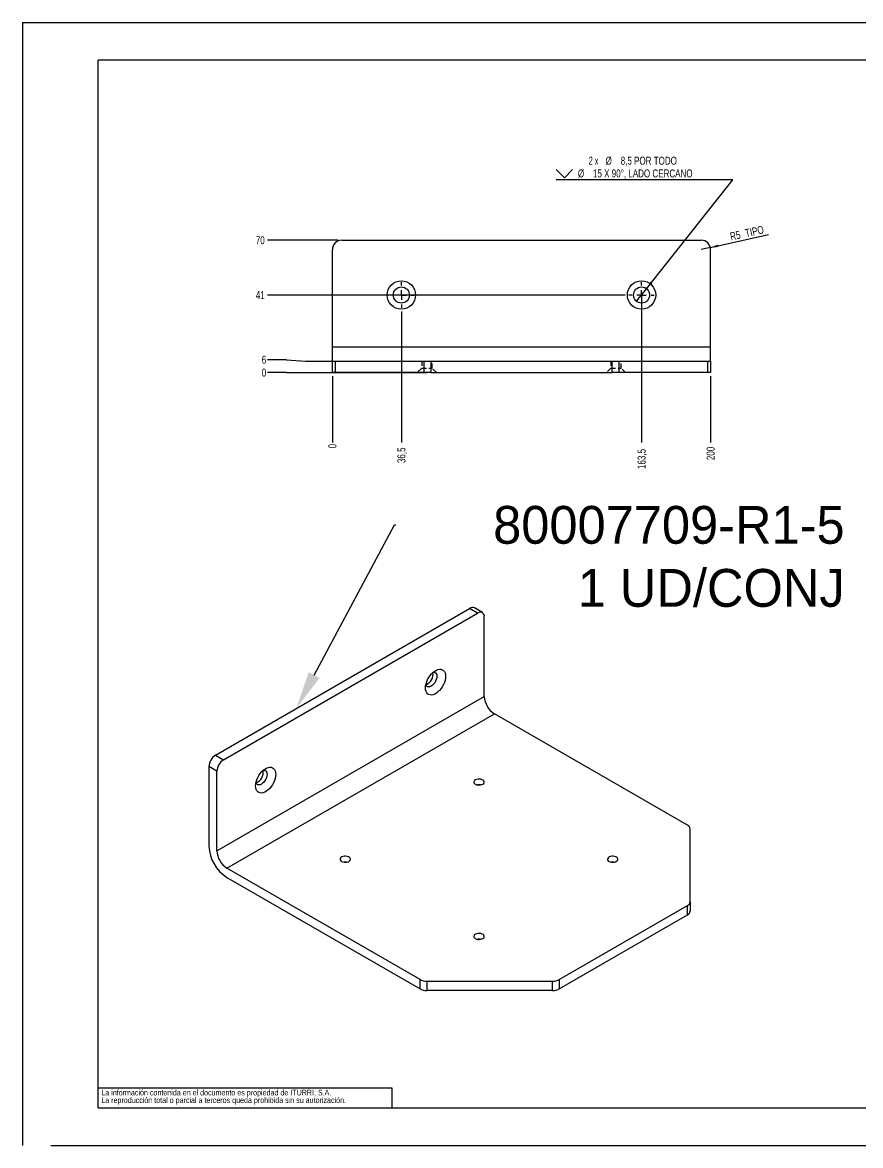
# Model space of a CAD drawing. Extents: x 0 to 793, y 0 to 319.
# Drawn here: x 0 to 221.6, y 0 to 297 of the extents above; entities that cross this region are included whole.
import ezdxf
from ezdxf import colors
from ezdxf.entities.mleader import LeaderData, LeaderLine
from ezdxf.math import Vec2, Vec3

# ---------------------------------------------------------------- set-up
doc = ezdxf.new("R2010")
doc.units = 0
doc.linetypes.add('SLD-CONTINUA', pattern=[0])
doc.linetypes.add('SLD-DISCONTINUA', pattern=[1.905, 1.27, -0.635])
doc.layers.get('0').update_dxf_attribs({"linetype": 'CONTINUOUS'})
doc.layers.add('FORMATO', color=7, linetype='SLD-CONTINUA')
doc.layers.add('SLD-0', color=179, linetype='SLD-CONTINUA')
doc.styles.add('SLDTEXTSTYLE1', font='TXT', dxfattribs={"width": 0.75})
doc.styles.add('SLDTEXTSTYLE2', font='TXT', dxfattribs={"width": 0.666667})
doc.dimstyles.new('SLDDIMSTYLE0', dxfattribs={"dimtxt": 2.116667, "dimasz": 2.116667, "dimexe": 0, "dimexo": 0.0625, "dimgap": 0.529167, "dimtad": 0, "dimtih": 1, "dimtoh": 1, "dimdec": 0, "dimlfac": 2, "dimrnd": 1e-09, "dimdsep": 46, "dimtxsty": 'SLDTEXTSTYLE1', "dimblk1": 'NONE', "dimblk2": 'NONE', "dimsah": 1, "dimcen": 0.09, "dimadec": 0, "dimazin": 0, "dimtfac": 1, "dimtdec": 0, "dimtofl": 0, "dimtmove": 0, "dimatfit": 3, "dimldrblk": 'NONE', "dimfxl": 0, "dimtolj": 1, "dimtzin": 12, "dimarcsym": 0})
doc.dimstyles.new('SLDDIMSTYLE1', dxfattribs={"dimtxt": 2.116667, "dimasz": 2.116667, "dimexe": 0, "dimexo": 0.0625, "dimgap": 0.529167, "dimtad": 0, "dimtih": 1, "dimtoh": 1, "dimdec": 1, "dimlfac": 2, "dimrnd": 1e-09, "dimzin": 12, "dimdsep": 46, "dimtxsty": 'SLDTEXTSTYLE1', "dimblk1": 'NONE', "dimblk2": 'NONE', "dimsah": 1, "dimcen": 0.09, "dimadec": 0, "dimazin": 0, "dimtfac": 1, "dimtdec": 1, "dimtofl": 0, "dimtmove": 0, "dimatfit": 3, "dimldrblk": 'NONE', "dimfxl": 0, "dimtolj": 1, "dimtzin": 12, "dimarcsym": 0})
doc.dimstyles.new('SLDDIMSTYLE2', dxfattribs={"dimtxt": 2.116667, "dimasz": 2.116667, "dimexe": 0, "dimexo": 0.0625, "dimgap": 0.529167, "dimtad": 1, "dimdec": 1, "dimlfac": 2, "dimrnd": 1e-09, "dimzin": 12, "dimdsep": 46, "dimtxsty": 'SLDTEXTSTYLE1', "dimsah": 1, "dimcen": 0, "dimadec": 0, "dimazin": 0, "dimtfac": 1, "dimtdec": 1, "dimtofl": 0, "dimtmove": 0, "dimatfit": 3, "dimfxl": 0, "dimtolj": 1, "dimtzin": 12, "dimarcsym": 0})
doc.dimstyles.new('SLDDIMSTYLE3', dxfattribs={"dimtxt": 2.116667, "dimasz": 2.116667, "dimexe": 0, "dimexo": 0.0625, "dimgap": 0.529167, "dimtad": 0, "dimtih": 1, "dimtoh": 1, "dimdec": 1, "dimlfac": 2, "dimrnd": 1e-09, "dimzin": 12, "dimdsep": 46, "dimtxsty": 'SLDTEXTSTYLE1', "dimblk1": 'NONE', "dimsah": 1, "dimcen": 0, "dimadec": 0, "dimazin": 0, "dimtfac": 1, "dimtdec": 1, "dimtmove": 0, "dimatfit": 3, "dimldrblk": 'NONE', "dimfxl": 0, "dimtolj": 1, "dimtzin": 12, "dimarcsym": 0})

# ---------------------------------------------------------------- blocks, each defined once
blk = doc.blocks.new('SW_NOTE_4')
at = {"layer": 'SLD-0', "color": 0, "char_height": 1.5, "attachment_point": 1, "style": 'SLDTEXTSTYLE1'}
for s, insert in [('La información contenida en el documento es propiedad de ITURRI, S.A.', (0, 1.93)), ('La reproducción total o parcial a terceros queda prohibida sin su autorización.', (0, -0.07))]:
    blk.add_mtext(s, dxfattribs=dict(at, insert=insert))
blk = doc.blocks.new('SW_NOTE_8')
at = {"layer": 'SLD-0', "color": 0, "char_height": 1.5, "attachment_point": 1, "style": 'SLDTEXTSTYLE1'}
for s, insert in [('La información contenida en el documento es propiedad de ITURRI, S.A.', (0, 1.93)), ('La reproducción total o parcial a terceros queda prohibida sin su autorización.', (0, -0.07))]:
    blk.add_mtext(s, dxfattribs=dict(at, insert=insert))
blk = doc.blocks.new('_D')
at = {"layer": 'FORMATO', "color": 7}
for p, q in [((69.82, 204.42), (64.82, 204.42)), ((69.82, 204.42), (74.82, 204.42)), ((74.82, 204.42), (106.97, 204.42))]:
    blk.add_line(p, q, dxfattribs=at)
at = {"layer": 'FORMATO', "color": 7, "insert": (63.26, 205.47), "char_height": 2.12, "attachment_point": 1, "style": 'SLDTEXTSTYLE1'}
blk.add_mtext('0', dxfattribs=at)
blk = doc.blocks.new('_NONE')
blk = doc.blocks.new('_D_1')
at = {"layer": 'FORMATO', "color": 7}
for p, q in [((69.82, 207.82), (64.82, 207.82)), ((69.82, 207.82), (74.82, 207.42)), ((74.82, 207.42), (106.97, 207.42))]:
    blk.add_line(p, q, dxfattribs=at)
at = {"layer": 'FORMATO', "color": 7, "insert": (63.26, 208.87), "char_height": 2.12, "attachment_point": 1, "style": 'SLDTEXTSTYLE1'}
blk.add_mtext('6', dxfattribs=at)
blk = doc.blocks.new('_D_2')
at = {"layer": 'FORMATO', "color": 7}
blk.add_line((159.31, 224.92), (64.82, 224.92), dxfattribs=at)
at = {"layer": 'FORMATO', "color": 7, "insert": (61.69, 225.97), "char_height": 2.117, "attachment_point": 1, "style": 'SLDTEXTSTYLE1'}
blk.add_mtext('41', dxfattribs=at)
blk = doc.blocks.new('_D_3')
at = {"layer": 'FORMATO', "color": 7}
blk.add_line((83.43, 239.42), (64.82, 239.42), dxfattribs=at)
at = {"layer": 'FORMATO', "color": 7, "insert": (61.69, 240.47), "char_height": 2.117, "attachment_point": 1, "style": 'SLDTEXTSTYLE1'}
blk.add_mtext('70', dxfattribs=at)
blk = doc.blocks.new('_D_4')
at = {"layer": 'FORMATO', "color": 7}
blk.add_line((81.93, 203.42), (81.93, 185.94), dxfattribs=at)
at = {"layer": 'FORMATO', "color": 7, "insert": (80.88, 184.37), "char_height": 2.12, "attachment_point": 1, "rotation": 90, "style": 'SLDTEXTSTYLE1'}
blk.add_mtext('0', dxfattribs=at)
blk = doc.blocks.new('_D_5')
at = {"layer": 'FORMATO', "color": 7}
blk.add_line((100.18, 220.55), (100.18, 185.94), dxfattribs=at)
at = {"layer": 'FORMATO', "color": 7, "insert": (99.13, 180.47), "char_height": 2.117, "attachment_point": 1, "rotation": 90, "style": 'SLDTEXTSTYLE1'}
blk.add_mtext('36,5', dxfattribs=at)
blk = doc.blocks.new('_D_6')
at = {"layer": 'FORMATO', "color": 7}
blk.add_line((163.68, 223.92), (163.68, 185.94), dxfattribs=at)
at = {"layer": 'FORMATO', "color": 7, "insert": (162.63, 178.9), "char_height": 2.117, "attachment_point": 1, "rotation": 90, "style": 'SLDTEXTSTYLE1'}
blk.add_mtext('163,5', dxfattribs=at)
blk = doc.blocks.new('_D_7')
at = {"layer": 'FORMATO', "color": 7}
blk.add_line((181.93, 203.42), (181.93, 185.94), dxfattribs=at)
at = {"layer": 'FORMATO', "color": 7, "insert": (180.88, 181.25), "char_height": 2.117, "attachment_point": 1, "rotation": 90, "style": 'SLDTEXTSTYLE1'}
blk.add_mtext('200', dxfattribs=at)
blk = doc.blocks.new('_D_8')
at = {"layer": 'FORMATO', "color": 7}
for q in [(197.27, 240.9), (179.43, 236.92)]:
    blk.add_line((181.87, 237.47), q, dxfattribs=at)
blk.add_solid([(181.87, 237.47), (184.01, 237.61), (183.87, 238.25)], dxfattribs=at)
at = {"layer": 'FORMATO', "color": 7, "char_height": 2.117, "attachment_point": 1, "rotation": 12.5647, "style": 'SLDTEXTSTYLE1'}
for s, insert in [('R5', (186.9, 241.37)), ('TIPO', (190.87, 242.26))]:
    blk.add_mtext(s, dxfattribs=dict(at, insert=insert))
blk = doc.blocks.new('SW_SYMBOL_HOLE_SINK')
at = {"layer": 'FORMATO', "color": 0}
for p, q in [((0, 875), (800, 75)), ((800, 75), (1600, 875))]:
    blk.add_line(p, q, dxfattribs=at)
blk = doc.blocks.new('_D_9')
at = {"layer": 'FORMATO'}
for p, q in [((187.81, 255.41), (141.14, 255.41)), ((165, 226.59), (187.81, 255.41)), ((162.36, 223.26), (165, 226.59))]:
    blk.add_line(p, q, dxfattribs=at)
blk.add_solid([(165, 226.59), (166.57, 228.05), (166.06, 228.45)], dxfattribs=at)
at = {"layer": 'FORMATO', "xscale": 0.0027037109375, "yscale": 0.0027037109375, "zscale": 0.0027037109375}
blk.add_blockref('SW_SYMBOL_HOLE_SINK', (141.14, 255.71), dxfattribs=at)
at = {"layer": 'FORMATO', "attachment_point": 1}
for s, insert, char_height, style in [('2 x', (149.69, 261.5), 2.117, 'SLDTEXTSTYLE2'), ('%%c', (154.17, 261.5), 2.117, 'SLDTEXTSTYLE1'), ('8,5 POR TODO', (158.16, 261.5), 2.1167, 'SLDTEXTSTYLE1'), ('%%c', (146.85, 258.14), 2.117, 'SLDTEXTSTYLE1'), ('15 X 90°, LADO CERCANO', (150.84, 258.14), 2.1167, 'SLDTEXTSTYLE1')]:
    blk.add_mtext(s, dxfattribs=dict(at, insert=insert, char_height=char_height, style=style))
blk = doc.blocks.new('SW_CENTERMARKSYMBOL_0')
at = {"layer": 'FORMATO', "color": 0}
for p, q in [((0, 2.5), (0, 3.375)), ((-2.5, 0), (-3.375, 0)), ((0, 0), (-1.25, 0)), ((0, 0), (0, 1.25)), ((0, 0), (0, -1.25)), ((0, 0), (1.25, 0)), ((2.5, 0), (3.375, 0)), ((0, -2.5), (0, -3.375))]:
    blk.add_line(p, q, dxfattribs=at)
blk = doc.blocks.new('SW_CENTERMARKSYMBOL_1')
at = {"layer": 'FORMATO', "color": 0}
for p, q in [((0, 2.5), (0, 3.375)), ((-2.5, 0), (-3.375, 0)), ((0, 0), (-1.25, 0)), ((0, 0), (0, 1.25)), ((0, 0), (0, -1.25)), ((0, 0), (1.25, 0)), ((2.5, 0), (3.375, 0)), ((0, -2.5), (0, -3.375))]:
    blk.add_line(p, q, dxfattribs=at)

msp = doc.modelspace()

# ---------------------------------------------------------------- linework, layer by layer
at = {"color": 7, "linetype": 'SLD-CONTINUA'}
for p, q in [((0, 297), (420, 297)), ((0, 297), (0, -0.001)), ((410, 287), (20, 287)), ((20, 10), (20, 287)), ((84.43, 239.425), (179.43, 239.425)), ((81.93, 211.175), (81.93, 236.925)), ((181.93, 211.175), (181.93, 236.925)), ((81.93, 211.175), (181.93, 211.175)), ((81.93, 207.425), (81.93, 211.175)), ((181.93, 207.425), (181.93, 211.175)), ((81.93, 204.425), (81.93, 207.425)), ((81.93, 207.425), (82.663, 207.425)), ((82.663, 207.425), (82.663, 204.425)), ((82.663, 207.425), (106.198, 207.425)), ((106.198, 204.425), (106.198, 207.425)), ((106.198, 207.425), (107.966, 207.425)), ((107.966, 207.425), (107.966, 204.425)), ((107.966, 207.425), (155.895, 207.425)), ((155.895, 204.425), (155.895, 207.425)), ((155.895, 207.425), (157.663, 207.425)), ((157.663, 207.425), (157.663, 204.425)), ((157.663, 207.425), (181.198, 207.425)), ((181.198, 204.425), (181.198, 207.425)), ((181.198, 207.425), (181.93, 207.425)), ((181.93, 207.425), (181.93, 204.425)), ((82.663, 204.425), (81.93, 204.425)), ((106.198, 204.425), (82.663, 204.425)), ((107.966, 204.425), (106.198, 204.425)), ((107.966, 204.425), (155.895, 204.425)), ((157.663, 204.425), (155.895, 204.425)), ((181.198, 204.425), (157.663, 204.425)), ((181.93, 204.425), (181.198, 204.425)), ((51.047, 103.268), (118.222, 142.047)), ((53.168, 102.043), (120.344, 140.823)), ((120.344, 140.823), (118.222, 142.047)), ((121.593, 140.946), (119.472, 142.171)), ((122.111, 118.776), (122.111, 139.802)), ((51.401, 77.955), (122.111, 118.776)), ((54.052, 73.363), (124.763, 114.183)), ((175.826, 84.705), (124.763, 114.183)), ((51.047, 103.268), (53.168, 102.043)), ((49.279, 100.206), (49.279, 79.18)), ((51.401, 98.981), (49.279, 100.206)), ((51.401, 77.955), (51.401, 98.981)), ((176.559, 64.47), (176.559, 83.684)), ((105.116, 43.884), (54.052, 73.363)), ((54.052, 70.913), (105.116, 41.435)), ((141.935, 43.884), (175.826, 63.449)), ((175.826, 60.999), (175.826, 63.449)), ((176.559, 64.47), (176.559, 62.02)), ((141.935, 41.435), (175.826, 60.999)), ((105.116, 41.435), (105.116, 43.884)), ((106.883, 43.462), (140.168, 43.462)), ((106.883, 43.462), (106.883, 41.012)), ((140.168, 41.012), (140.168, 43.462)), ((141.935, 43.884), (141.935, 41.435)), ((140.168, 41.012), (106.883, 41.012)), ((20, 10), (410, 10)), ((7.531, 0), (420, 0))]:
    msp.add_line(p, q, dxfattribs=at)
at = {"color": 7, "linetype": 'SLD-DISCONTINUA'}
for p, q in [((81.93, 211.175), (181.93, 211.175)), ((105.555, 205.55), (104.43, 204.425)), ((105.555, 207.425), (105.555, 205.55)), ((105.555, 205.55), (108.305, 205.55)), ((108.305, 205.55), (108.305, 207.425)), ((109.43, 204.425), (108.305, 205.55)), ((155.555, 205.55), (154.43, 204.425)), ((155.555, 207.425), (155.555, 205.55)), ((155.555, 205.55), (158.305, 205.55)), ((158.305, 205.55), (158.305, 207.425)), ((159.43, 204.425), (158.305, 205.55))]:
    msp.add_line(p, q, dxfattribs=at)
at = {"color": 7, "linetype": 'SLD-CONTINUA', "flags": 128}
for points in [[(106.555, 121.023), (106.591, 121.548), (106.699, 122.1), (106.875, 122.665), (107.114, 123.226), (107.411, 123.77), (107.756, 124.28), (108.141, 124.743), (108.556, 125.146), (108.988, 125.479), (109.426, 125.731), (109.858, 125.898), (110.272, 125.972), (110.657, 125.954), (111.003, 125.843), (111.299, 125.642), (111.539, 125.357), (111.715, 124.996), (111.822, 124.567), (111.858, 124.084), (111.822, 123.559), (111.715, 123.007), (111.539, 122.442), (111.299, 121.881), (111.003, 121.337), (110.657, 120.827), (110.272, 120.364), (109.858, 119.961), (109.426, 119.628), (108.988, 119.375), (108.556, 119.209), (108.141, 119.134), (107.756, 119.153), (107.411, 119.264), (107.114, 119.465), (106.875, 119.75), (106.699, 120.111), (106.591, 120.54), (106.555, 121.023)], [(108.549, 125.14), (108.71, 125.156), (108.994, 125.114), (109.232, 124.977), (109.411, 124.751), (109.523, 124.449), (109.56, 124.084), (109.523, 123.676), (109.411, 123.245), (109.232, 122.813), (108.994, 122.401), (108.71, 122.03), (108.392, 121.718), (108.058, 121.482), (107.723, 121.332), (107.406, 121.277), (107.121, 121.319), (106.883, 121.457), (106.704, 121.682), (106.638, 121.829)], [(61.654, 95.102), (61.69, 95.627), (61.797, 96.179), (61.973, 96.744), (62.213, 97.305), (62.509, 97.849), (62.855, 98.359), (63.24, 98.822), (63.654, 99.225), (64.086, 99.558), (64.524, 99.81), (64.956, 99.977), (65.371, 100.052), (65.756, 100.033), (66.101, 99.922), (66.398, 99.721), (66.637, 99.436), (66.813, 99.075), (66.921, 98.646), (66.957, 98.163), (66.921, 97.638), (66.813, 97.086), (66.637, 96.521), (66.398, 95.96), (66.101, 95.416), (65.756, 94.906), (65.371, 94.443), (64.956, 94.04), (64.524, 93.707), (64.086, 93.455), (63.654, 93.288), (63.24, 93.213), (62.855, 93.232), (62.509, 93.343), (62.213, 93.544), (61.973, 93.829), (61.797, 94.19), (61.69, 94.619), (61.654, 95.102)], [(63.648, 99.219), (63.808, 99.236), (64.093, 99.193), (64.331, 99.056), (64.51, 98.83), (64.621, 98.528), (64.659, 98.163), (64.621, 97.755), (64.51, 97.325), (64.331, 96.892), (64.093, 96.48), (63.808, 96.109), (63.491, 95.797), (63.156, 95.561), (62.822, 95.411), (62.504, 95.356), (62.219, 95.398), (61.982, 95.536), (61.803, 95.761), (61.736, 95.908)], [(119.725, 95.559), (120.023, 95.428), (120.372, 95.349), (120.744, 95.327), (121.113, 95.363), (121.451, 95.456), (121.733, 95.598), (121.939, 95.779), (122.052, 95.985), (122.065, 96.201), (121.976, 96.411), (121.793, 96.6), (121.528, 96.752), (121.202, 96.858), (120.838, 96.91), (120.463, 96.902), (120.107, 96.837), (119.793, 96.718), (119.547, 96.555), (119.387, 96.36), (119.323, 96.147), (119.361, 95.932), (119.499, 95.731), (119.725, 95.559)], [(84.37, 75.148), (84.668, 75.018), (85.016, 74.939), (85.389, 74.916), (85.758, 74.953), (86.096, 75.046), (86.378, 75.188), (86.584, 75.369), (86.697, 75.575), (86.71, 75.791), (86.621, 76.001), (86.437, 76.189), (86.173, 76.342), (85.846, 76.448), (85.482, 76.499), (85.108, 76.492), (84.751, 76.427), (84.438, 76.308), (84.192, 76.145), (84.031, 75.95), (83.968, 75.737), (84.006, 75.522), (84.143, 75.321), (84.37, 75.148)], [(155.08, 75.148), (155.379, 75.018), (155.727, 74.939), (156.099, 74.916), (156.468, 74.953), (156.807, 75.046), (157.089, 75.188), (157.294, 75.369), (157.407, 75.575), (157.42, 75.791), (157.332, 76.001), (157.148, 76.189), (156.883, 76.342), (156.557, 76.448), (156.193, 76.499), (155.819, 76.492), (155.462, 76.427), (155.149, 76.308), (154.903, 76.145), (154.742, 75.95), (154.678, 75.737), (154.717, 75.522), (154.854, 75.321), (155.08, 75.148)], [(119.725, 54.738), (120.023, 54.608), (120.372, 54.528), (120.744, 54.506), (121.113, 54.543), (121.451, 54.636), (121.733, 54.778), (121.939, 54.959), (122.052, 55.165), (122.065, 55.381), (121.976, 55.591), (121.793, 55.779), (121.528, 55.932), (121.202, 56.038), (120.838, 56.089), (120.463, 56.082), (120.107, 56.016), (119.793, 55.898), (119.547, 55.735), (119.387, 55.54), (119.323, 55.327), (119.361, 55.112), (119.499, 54.91), (119.725, 54.738)]]:
    msp.add_lwpolyline(points, dxfattribs=at)
at = {"color": 7, "linetype": 'SLD-CONTINUA'}
for centre, radius in [((100.18, 224.925), 3.75), ((100.18, 224.925), 2.125), ((163.68, 224.925), 3.75), ((163.68, 224.925), 2.125)]:
    msp.add_circle(centre, radius, dxfattribs=at)
for centre, radius, start, end in [((84.43, 236.925), 2.5, 90, 180), ((179.43, 236.925), 2.5, 0, 90), ((118.955, 141.025), 1.257, 65.69293, 125.61746), ((121.034, 139.976), 1.092, 350.78602, 129.20317), ((105.697, 124.579), 2.873, 288.8794, 11.12598), ((127.844, 119.024), 5.738, 182.4763, 237.52367), ((53.117, 100.031), 3.842, 122.6055, 177.39445), ((55.239, 98.807), 3.842, 122.6055, 177.39445), ((60.796, 98.659), 2.873, 288.87937, 11.12597), ((120.697, 93.037), 2.346, 81.08193, 98.91771), ((175.307, 83.559), 1.257, 5.69483, 65.62533), ((59.642, 79.652), 10.373, 182.60543, 237.39454), ((57.133, 78.203), 5.738, 182.4763, 237.52367), ((85.342, 72.627), 2.346, 81.08257, 98.91743), ((156.052, 72.627), 2.346, 81.08184, 98.91816), ((175.307, 64.594), 1.257, 294.37467, 354.30517), ((175.307, 62.145), 1.257, 294.37467, 354.30517), ((120.697, 52.216), 2.346, 81.08248, 98.91788), ((106.811, 47.068), 3.607, 241.96003, 271.14391), ((140.24, 47.068), 3.607, 268.85584, 298.04023), ((106.811, 44.619), 3.607, 241.96003, 271.14391), ((140.24, 44.618), 3.607, 268.85584, 298.04023)]:
    msp.add_arc(centre, radius, start, end, dxfattribs=at)
at = {"layer": 'SLD-0'}
for p, q in [((20.002, 15.245), (97.629, 15.245)), ((97.629, 15.245), (97.629, 10))]:
    msp.add_line(p, q, dxfattribs=at)

# ---------------------------------------------------------------- block references
at = {"layer": 'FORMATO', "color": 7}
for name, p in [('SW_CENTERMARKSYMBOL_0', (100.18, 224.925)), ('SW_CENTERMARKSYMBOL_1', (163.68, 224.925))]:
    msp.add_blockref(name, p, dxfattribs=at)
at = {"layer": 'SLD-0'}
for name in ['SW_NOTE_4', 'SW_NOTE_8']:
    msp.add_blockref(name, (20.838, 12.819), dxfattribs=at)

# ---------------------------------------------------------------- dimensions: what is measured, and where the dimension line sits
at = {"layer": 'FORMATO'}
dim = msp.add_diameter_dim_2p(p1=(162.362, 223.258), p2=(164.999, 226.591), text='2 x <> POR TODO\\P{\\fGDT;w}%%c 15 X 90°, LADO CERCANO', dimstyle='SLDDIMSTYLE3', dxfattribs=at)
dim.commit()
dim.dimension.update_dxf_attribs({"geometry": '_D_9', "text_midpoint": (163.68, 258.775), "dimtype": 163})
at = {"layer": 'FORMATO', "color": 7}
dim = msp.add_radius_dim(center=(179.43, 236.925), mpoint=(181.871, 237.469), text='<> TIPO', dimstyle='SLDDIMSTYLE2', dxfattribs=at)
dim.commit()
dim.dimension.update_dxf_attribs({"geometry": '_D_8', "text_midpoint": (192.484, 239.834), "dimtype": 164})
for feature_location, offset, dtype, origin, dimstyle, picture, middle in [((84.43, 239.425), (-19.611, 0), 0, (107.966, 204.425), 'SLDDIMSTYLE1', '_D_3', (63.255, 239.425)), ((160.305, 224.925), (-95.486, 0), 0, (107.966, 204.425), 'SLDDIMSTYLE1', '_D_2', (63.255, 224.925)), ((163.68, 224.925), (0, -38.986), 1, (81.93, 204.425), 'SLDDIMSTYLE1', '_D_6', (163.68, 182.421)), ((100.18, 221.55), (0, -35.611), 1, (81.93, 204.425), 'SLDDIMSTYLE1', '_D_5', (100.18, 183.203)), ((107.966, 207.425), (-43.147, 0.397), 0, (107.966, 204.425), 'SLDDIMSTYLE1', '_D_1', (64.037, 207.821)), ((107.965975941, 204.424687239), (-43.146726641, 0), 0, (107.965975941, 204.424687239), 'SLDDIMSTYLE0', '_D', (64.037258538, 204.424687239)), ((81.930442035, 204.424687239), (0, -18.485955931), 1, (81.930442035, 204.424687239), 'SLDDIMSTYLE0', '_D_4', (81.930442035, 185.156740546)), ((181.93, 204.425), (0, -18.486), 1, (81.93, 204.425), 'SLDDIMSTYLE1', '_D_7', (181.93, 183.593))]:
    dim = msp.add_ordinate_dim(feature_location=feature_location, offset=offset, dtype=dtype, origin=origin, dimstyle=dimstyle, dxfattribs=at)
    dim.commit()
    dim.dimension.update_dxf_attribs({"geometry": picture, "text_midpoint": middle})

# ---------------------------------------------------------------- leaders
ml = msp.add_multileader_mtext('Standard')
ml.set_content('80007709-R1-5\\P1 UD/CONJ', color=256)
ml.set_leader_properties()
ml.build(insert=Vec2(0, 0))
ml.multileader.update_dxf_attribs({"text_right_attachment_type": 6, "dogleg_length": 0.36, "arrow_head_size": 10})
ctx = ml.context
ctx.base_point, ctx.char_height, ctx.arrow_head_size, ctx.plane_origin = Vec3(98.71, 164.142), 10, 10, Vec3(8.034, -390.004)
ctx.right_attachment, ctx.text_align_type = 6, 2
notes = []
notes.append((ctx, [(0, (1, 1, 0), (98.35, 164.142), (1, 0), 0.36, [(0, [(72.403, 115.596)], 0, [])])]))
ctx.mtext.insert, ctx.mtext.alignment, ctx.mtext.flow_direction = Vec3(217.377, 169.142), 3, 5
for ctx, leaders in notes:
    for number, flags, end, landing, length, lines in leaders:
        leader = LeaderData()
        leader.index, (leader.has_last_leader_line, leader.has_dogleg_vector, leader.attachment_direction) = number, flags
        leader.last_leader_point, leader.dogleg_vector, leader.dogleg_length = Vec3(end), Vec3(landing), length
        for number, points, colour, breaks in lines:
            line = LeaderLine()
            line.index, line.vertices, line.color, line.breaks = number, Vec3.list(points), colors.encode_raw_color(colour), breaks
            leader.lines.append(line)
        ctx.leaders.append(leader)

doc.saveas('drawing.dxf')
